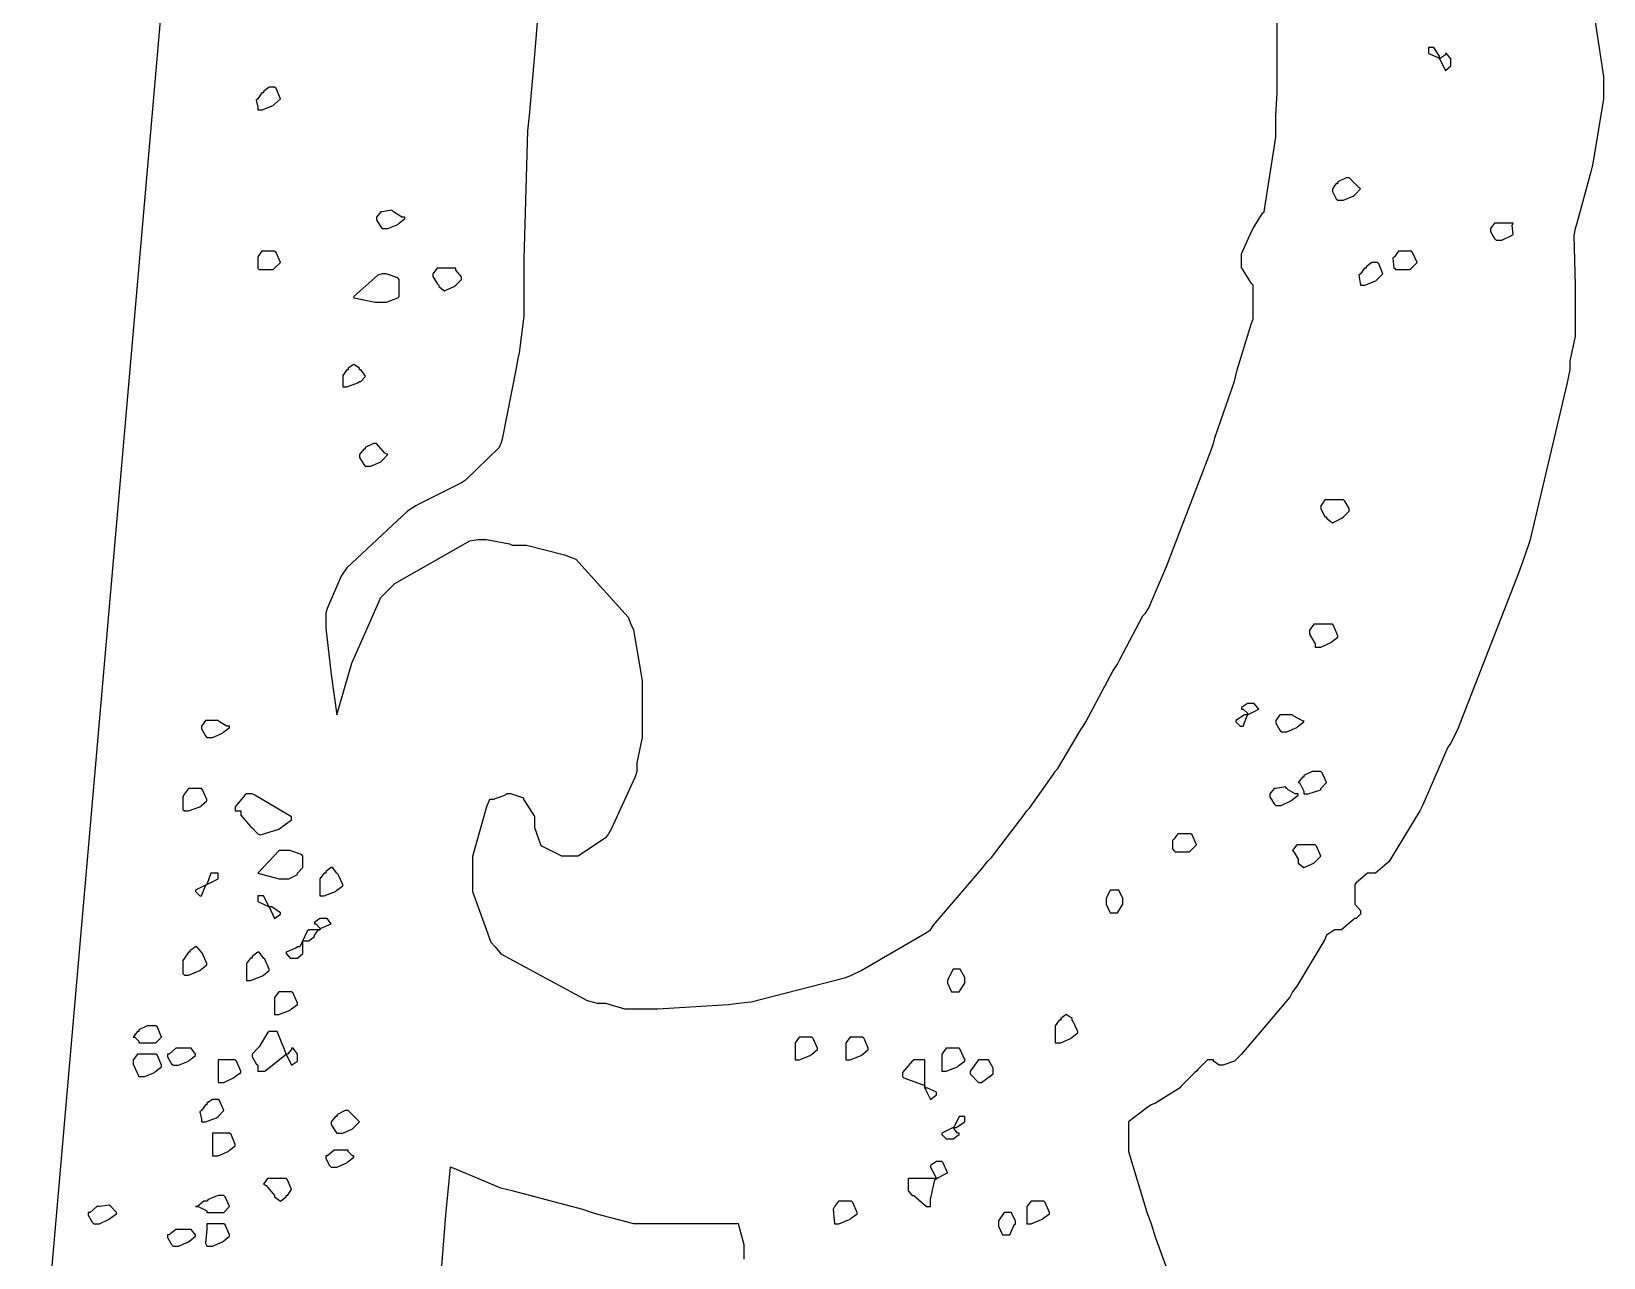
# Model space of a CAD drawing. Extents: x 71 to 283, y 22 to 328.
# Drawn here: x 131.44 to 141.25, y 62.05 to 69.7 of the extents above; entities that cross this region are included whole.
import ezdxf

# ---------------------------------------------------------------- set-up
doc = ezdxf.new("R2010")
doc.units = 0
doc.header["$MEASUREMENT"] = 0

msp = doc.modelspace()

# ---------------------------------------------------------------- linework, layer by layer
at = {"color": 7}
for points in [[(131.444, 60.5194), (132.503, 72.6902)], [(134.707, 71.0847), (134.583, 69.5593), (134.549, 69.1804), (134.539, 69.0838), (134.515, 68.2833), (134.515, 68.0159), (134.515, 67.9277), (134.487, 67.6988), (134.479, 67.6631), (134.469, 67.6025), (134.381, 67.1615), (134.372, 67.134), (134.363, 67.1079), (134.152, 66.905), (134.126, 66.8874), (134.09, 66.8694), (133.861, 66.7551), (133.843, 66.7452), (133.79, 66.711), (133.412, 66.3582), (133.386, 66.3222), (133.376, 66.3056), (133.288, 66.1031), (133.28, 66.0756), (133.28, 65.9804), (133.314, 65.6925), (133.35, 65.4403), (133.35, 65.4403), (133.35, 65.4403), (133.442, 65.7627), (133.623, 66.1719), (133.667, 66.216), (133.711, 66.2601), (134.178, 66.5261), (134.232, 66.5346), (134.284, 66.5346), (134.426, 66.5081), (134.444, 66.4986), (134.533, 66.4986), (134.769, 66.4379), (134.797, 66.4284), (134.841, 66.4118), (135.166, 66.0495), (135.184, 66.0054), (135.201, 65.9709), (135.254, 65.6527), (135.254, 65.5465), (135.254, 65.5024), (135.254, 65.4032), (135.254, 65.3701), (135.254, 65.2999), (135.22, 65.1411), (135.22, 65.0875), (135.21, 65.0529), (135.06, 64.7266), (135.044, 64.6987), (135.026, 64.6726), (134.854, 64.5583), (134.797, 64.5583), (134.753, 64.5583), (134.629, 64.6204), (134.621, 64.6285), (134.621, 64.6285), (134.585, 64.7361), (134.585, 64.7707), (134.585, 64.8063), (134.523, 64.903), (134.515, 64.9111), (134.515, 64.9206), (134.434, 64.9471), (134.408, 64.9471), (134.399, 64.9386), (134.326, 64.9111), (134.302, 64.9111), (134.302, 64.9111), (134.284, 64.867), (134.196, 64.5569), (134.196, 64.4521), (134.196, 64.3378), (134.311, 64.0211), (134.338, 63.9932), (134.372, 63.9491), (134.911, 63.6584), (134.973, 63.6404), (135.026, 63.6404), (135.144, 63.6062), (135.184, 63.6062), (135.351, 63.6062), (135.793, 63.6323), (135.855, 63.6404), (135.934, 63.6503), (136.525, 63.8006), (136.561, 63.8168), (136.621, 63.8447), (137.027, 64.0828), (137.054, 64.0994), (137.071, 64.1269), (137.371, 64.4783), (137.407, 64.5223), (137.433, 64.5502), (137.636, 64.8148), (137.654, 64.8409), (137.67, 64.8589), (137.82, 65.0709), (137.83, 65.0875), (137.847, 65.1055), (137.988, 65.344), (138.006, 65.3701), (138.023, 65.3976), (138.191, 65.713), (138.219, 65.7571), (138.235, 65.7849), (138.377, 66.059), (138.395, 66.0756), (138.412, 66.1031), (138.526, 66.3663), (138.535, 66.3924), (138.562, 66.464), (138.8, 67.0814), (138.818, 67.134), (138.826, 67.1696), (138.949, 67.5224), (138.958, 67.5569), (138.967, 67.5929), (139.055, 67.8836), (139.065, 67.9097), (139.065, 67.9277), (139.065, 67.9676), (139.065, 67.9799), (139.065, 68.0159), (139.065, 68.0956), (139.065, 68.1221), (139.055, 68.1316), (138.994, 68.2308), (138.994, 68.2625), (138.994, 68.3161), (139.055, 68.4569), (139.065, 68.4749), (139.073, 68.4844), (139.125, 68.5712), (139.135, 68.5793), (139.143, 68.6333), (139.207, 69.0439), (139.207, 69.1804), (139.215, 69.3222), (139.215, 70.557)], [(141.19, 69.8334), (141.252, 69.4228), (141.252, 69.2848), (141.252, 69.2848), (141.19, 68.906), (141.181, 68.8619), (141.172, 68.8277), (141.084, 68.501), (141.075, 68.4749), (141.066, 68.4308), (141.075, 68.1207), (141.075, 68.0159), (141.075, 67.9813), (141.075, 67.9016), (141.075, 67.8737), (141.075, 67.8035), (141.041, 67.6465), (141.041, 67.5929), (141.023, 67.5047), (140.793, 66.5261), (140.758, 66.4284), (140.722, 66.3236), (140.343, 65.3521), (140.299, 65.2639), (140.281, 65.2378), (140.14, 64.9111), (140.123, 64.8751), (140.105, 64.8409), (139.929, 64.5502), (139.912, 64.5223), (139.902, 64.5142), (139.829, 64.4521), (139.806, 64.4521), (139.779, 64.4521), (139.708, 64.3915), (139.7, 64.3819), (139.7, 64.3558), (139.7, 64.2966), (139.7, 64.2758), (139.7, 64.2592), (139.736, 64.2193), (139.736, 64.2056), (139.736, 64.1974), (139.708, 64.1696), (139.7, 64.1696), (139.69, 64.1615), (139.617, 64.0994), (139.594, 64.0994), (139.576, 64.0994), (139.524, 64.0652), (139.524, 64.0652), (139.514, 64.0387), (139.338, 63.748), (139.311, 63.7124), (139.294, 63.6778), (138.993, 63.3236), (138.958, 63.2876), (138.949, 63.2795), (138.877, 63.2534), (138.854, 63.2534), (138.854, 63.2534), (138.818, 63.2795), (138.818, 63.2876), (138.818, 63.2876), (138.791, 63.2876), (138.782, 63.2876), (138.782, 63.2876), (138.72, 63.2273), (138.712, 63.2174), (138.702, 63.2093), (138.614, 63.1211), (138.606, 63.1112), (138.606, 63.1112), (138.456, 63.0163), (138.429, 63.0068), (138.403, 62.9888), (138.289, 62.9006), (138.289, 62.9006), (138.289, 62.9006), (138.289, 62.8745), (138.289, 62.8646), (138.289, 62.7158), (138.403, 62.3369), (138.429, 62.2653), (138.456, 62.1771), (138.756, 61.3572)], [(135.89, 62.0448), (135.89, 62.0889), (135.89, 62.133), (135.855, 62.2653), (135.855, 62.2653), (135.855, 62.2653), (135.591, 62.2653), (135.503, 62.2653), (135.449, 62.2653), (135.329, 62.2653), (135.29, 62.2653), (135.202, 62.2653), (134.964, 62.3274), (134.938, 62.3355), (134.884, 62.3535), (134.443, 62.4692), (134.408, 62.4777), (134.372, 62.4872), (134.082, 62.6099), (134.056, 62.6181), (134.028, 62.3189), (133.931, 61.1022)]]:
    msp.add_lwpolyline(points, dxfattribs=at)
for points in [[(140.229, 69.5332), (140.265, 69.4612), (140.265, 69.4612), (140.299, 69.4891), (140.299, 69.4972), (140.299, 69.4972), (140.299, 69.5247), (140.299, 69.5332), (140.299, 69.5332), (140.273, 69.5674), (140.265, 69.5674), (140.265, 69.5593), (140.229, 69.5332), (140.229, 69.5332), (140.229, 69.5508), (140.193, 69.6034), (140.193, 69.6034), (140.193, 69.6034), (140.167, 69.6034), (140.159, 69.6034), (140.159, 69.6034), (140.159, 69.5773), (140.159, 69.5674), (140.159, 69.5674), (140.22, 69.5427), (140.229, 69.5332)], [(132.857, 69.2146), (132.883, 69.2146), (132.952, 69.2422), (132.961, 69.2506), (132.997, 69.2848), (132.997, 69.2848), (132.97, 69.3484), (132.961, 69.3568), (132.961, 69.3568), (132.935, 69.3568), (132.927, 69.3568), (132.927, 69.3568), (132.891, 69.3304), (132.891, 69.3208), (132.882, 69.3208), (132.857, 69.2848), (132.857, 69.2848), (132.847, 69.2767), (132.857, 69.2312), (132.857, 69.2146)], [(139.664, 68.7917), (139.664, 68.7917), (139.664, 68.7917), (139.664, 68.7917), (139.646, 68.7917), (139.594, 68.7656), (139.594, 68.7557), (139.584, 68.7557), (139.56, 68.7215), (139.56, 68.7215), (139.56, 68.7049), (139.584, 68.6608), (139.594, 68.6513), (139.594, 68.6513), (139.62, 68.6513), (139.63, 68.6513), (139.63, 68.6513), (139.69, 68.6774), (139.7, 68.6855), (139.736, 68.7215), (139.726, 68.731), (139.664, 68.7917), (139.664, 68.7917)], [(133.703, 68.5793), (133.703, 68.5793), (133.703, 68.5793), (133.703, 68.5793), (133.693, 68.5892), (133.633, 68.5793), (133.633, 68.5793), (133.623, 68.5793), (133.597, 68.5451), (133.597, 68.5451), (133.597, 68.5285), (133.623, 68.4844), (133.633, 68.4749), (133.633, 68.4749), (133.657, 68.4749), (133.667, 68.4749), (133.667, 68.4749), (133.729, 68.501), (133.739, 68.5091), (133.739, 68.5091), (133.773, 68.5366), (133.773, 68.5451), (133.755, 68.5451), (133.703, 68.5793), (133.703, 68.5793)], [(140.688, 68.5091), (140.661, 68.5091), (140.601, 68.5091), (140.582, 68.5091), (140.572, 68.5091), (140.546, 68.4749), (140.546, 68.4749), (140.546, 68.4569), (140.572, 68.4128), (140.582, 68.4029), (140.582, 68.4029), (140.608, 68.4029), (140.618, 68.4029), (140.618, 68.4029), (140.678, 68.4308), (140.688, 68.4389), (140.688, 68.4389), (140.682, 68.4939), (140.688, 68.5091), (140.688, 68.5091), (140.688, 68.5091), (140.688, 68.5091)], [(132.857, 68.2265), (132.857, 68.2265), (132.857, 68.2265), (132.857, 68.2265), (132.865, 68.2184), (132.952, 68.2184), (132.961, 68.2265), (132.997, 68.2625), (132.997, 68.2625), (132.97, 68.3246), (132.961, 68.3327), (132.944, 68.3327), (132.903, 68.3327), (132.891, 68.3327), (132.882, 68.3327), (132.857, 68.2985), (132.857, 68.2985), (132.857, 68.2805), (132.857, 68.2265), (132.857, 68.2265)], [(139.947, 68.2265), (139.947, 68.2265), (139.947, 68.2265), (139.947, 68.2265), (139.955, 68.2184), (140.043, 68.2184), (140.053, 68.2265), (140.089, 68.2625), (140.089, 68.2625), (140.061, 68.3246), (140.053, 68.3327), (140.035, 68.3327), (139.995, 68.3327), (139.983, 68.3327), (139.973, 68.3327), (139.947, 68.2985), (139.947, 68.2985), (139.937, 68.29), (139.944, 68.2265), (139.947, 68.2265)], [(133.456, 68.0501), (133.456, 68.042), (133.588, 68.0159), (133.633, 68.0159), (133.659, 68.0159), (133.729, 68.042), (133.739, 68.0501), (133.739, 68.078), (133.739, 68.1373), (133.739, 68.1563), (133.729, 68.1662), (133.656, 68.1923), (133.633, 68.1923), (133.605, 68.1838), (133.456, 68.0501), (133.456, 68.0501)], [(134.092, 68.2265), (134.064, 68.2265), (134.004, 68.2265), (133.985, 68.2265), (133.975, 68.2265), (133.949, 68.1923), (133.949, 68.1923), (133.949, 68.1757), (133.975, 68.1316), (133.985, 68.1221), (133.985, 68.1136), (134.02, 68.0861), (134.02, 68.0861), (134.02, 68.0861), (134.082, 68.1136), (134.092, 68.1221), (134.126, 68.1563), (134.126, 68.1743), (134.092, 68.2142), (134.092, 68.2265)], [(139.736, 68.1221), (139.762, 68.1221), (139.831, 68.1482), (139.84, 68.1563), (139.876, 68.1923), (139.876, 68.1923), (139.849, 68.2544), (139.84, 68.2625), (139.84, 68.2625), (139.814, 68.2625), (139.806, 68.2625), (139.806, 68.2625), (139.77, 68.2364), (139.77, 68.2265), (139.761, 68.2265), (139.736, 68.1923), (139.736, 68.1923), (139.726, 68.1838), (139.736, 68.1221), (139.736, 68.1221)], [(133.386, 67.4867), (133.386, 67.4867), (133.386, 67.4867), (133.386, 67.4867), (133.412, 67.4867), (133.481, 67.5128), (133.49, 67.521), (133.499, 67.521), (133.526, 67.5488), (133.526, 67.5569), (133.526, 67.5569), (133.499, 67.5929), (133.49, 67.5929), (133.49, 67.6025), (133.456, 67.6271), (133.456, 67.6271), (133.456, 67.6271), (133.42, 67.6025), (133.42, 67.5929), (133.411, 67.5929), (133.386, 67.5569), (133.386, 67.5569), (133.386, 67.5404), (133.386, 67.4867), (133.386, 67.4867)], [(133.597, 67.134), (133.597, 67.134), (133.597, 67.134), (133.597, 67.134), (133.579, 67.134), (133.526, 67.1079), (133.526, 67.098), (133.517, 67.098), (133.49, 67.0638), (133.49, 67.0638), (133.49, 67.0458), (133.517, 67.0017), (133.526, 66.9918), (133.526, 66.9918), (133.552, 66.9918), (133.562, 66.9918), (133.562, 66.9918), (133.623, 67.0197), (133.633, 67.0278), (133.667, 67.0638), (133.649, 67.0733), (133.597, 67.134), (133.597, 67.134)], [(139.524, 66.675), (139.524, 66.6669), (139.56, 66.639), (139.56, 66.639), (139.56, 66.639), (139.62, 66.6669), (139.63, 66.675), (139.664, 66.711), (139.664, 66.7286), (139.638, 66.7727), (139.63, 66.7812), (139.602, 66.7812), (139.543, 66.7812), (139.524, 66.7812), (139.514, 66.7812), (139.488, 66.7452), (139.488, 66.7452), (139.488, 66.7286), (139.514, 66.675), (139.524, 66.675)], [(139.453, 65.8633), (139.453, 65.8633), (139.488, 65.8633), (139.488, 65.8633), (139.488, 65.8633), (139.55, 65.8908), (139.56, 65.8992), (139.56, 65.8992), (139.594, 65.9253), (139.594, 65.9335), (139.594, 65.9335), (139.568, 65.997), (139.56, 66.0054), (139.532, 66.0054), (139.472, 66.0054), (139.453, 66.0054), (139.444, 66.0054), (139.417, 65.9694), (139.417, 65.9694), (139.417, 65.9433), (139.453, 65.8841), (139.453, 65.8633)], [(139.03, 65.4403), (139.101, 65.4763), (139.101, 65.4763), (139.073, 65.5105), (139.065, 65.5105), (139.065, 65.5105), (139.039, 65.5105), (139.03, 65.5105), (139.03, 65.5105), (138.994, 65.4858), (138.994, 65.4763), (139.003, 65.4763), (139.03, 65.4498), (139.03, 65.4403), (139.012, 65.4403), (138.958, 65.4043), (138.958, 65.4043), (138.958, 65.3962), (138.985, 65.3701), (138.994, 65.3701), (139.003, 65.3701), (139.03, 65.4403), (139.03, 65.4403)], [(139.311, 65.4403), (139.294, 65.4403), (139.253, 65.4403), (139.241, 65.4403), (139.232, 65.4403), (139.207, 65.4043), (139.207, 65.4043), (139.207, 65.3881), (139.232, 65.344), (139.241, 65.3341), (139.241, 65.3341), (139.267, 65.3341), (139.277, 65.3341), (139.277, 65.3341), (139.338, 65.3616), (139.347, 65.3701), (139.347, 65.3701), (139.383, 65.3962), (139.383, 65.4043), (139.378, 65.4004), (139.32, 65.4322), (139.311, 65.4403)], [(132.608, 65.4043), (132.591, 65.4043), (132.551, 65.4043), (132.538, 65.4043), (132.529, 65.4043), (132.504, 65.3701), (132.504, 65.3701), (132.504, 65.3535), (132.529, 65.3094), (132.538, 65.2999), (132.538, 65.2999), (132.564, 65.2999), (132.574, 65.2999), (132.574, 65.2999), (132.635, 65.326), (132.644, 65.3341), (132.644, 65.3341), (132.68, 65.3616), (132.68, 65.3701), (132.662, 65.3701), (132.617, 65.3962), (132.608, 65.4043)], [(139.383, 64.9471), (139.383, 64.9471), (139.383, 64.9471), (139.383, 64.9471), (139.409, 64.9471), (139.488, 64.9732), (139.488, 64.9813), (139.524, 65.0173), (139.524, 65.0173), (139.496, 65.0794), (139.488, 65.0875), (139.488, 65.0875), (139.462, 65.0875), (139.453, 65.0875), (139.435, 65.0875), (139.383, 65.0614), (139.383, 65.0515), (139.373, 65.0515), (139.347, 65.0173), (139.347, 65.0173), (139.355, 65.0173), (139.383, 64.9647), (139.383, 64.9471)], [(132.398, 64.8409), (132.424, 64.8409), (132.494, 64.867), (132.504, 64.8751), (132.504, 64.8751), (132.538, 64.903), (132.538, 64.9111), (132.538, 64.9111), (132.512, 64.9732), (132.504, 64.9813), (132.486, 64.9813), (132.445, 64.9813), (132.432, 64.9813), (132.423, 64.9813), (132.398, 64.9471), (132.398, 64.9471), (132.388, 64.9291), (132.388, 64.8504), (132.398, 64.8409)], [(133.067, 64.8049), (133.067, 64.8049), (132.837, 64.9386), (132.821, 64.9471), (132.821, 64.9471), (132.785, 64.9471), (132.785, 64.9471), (132.775, 64.9386), (132.715, 64.8656), (132.715, 64.8409), (132.715, 64.8409), (132.741, 64.8409), (132.751, 64.8409), (132.751, 64.8148), (132.811, 64.7442), (132.821, 64.7347), (132.857, 64.6987), (132.873, 64.6906), (132.988, 64.7266), (133.067, 64.7859), (133.067, 64.8049)], [(139.277, 64.9813), (139.267, 64.9912), (139.207, 64.9813), (139.207, 64.9813), (139.197, 64.9813), (139.171, 64.9471), (139.171, 64.9471), (139.171, 64.9291), (139.197, 64.885), (139.207, 64.8751), (139.207, 64.8751), (139.232, 64.8751), (139.241, 64.8751), (139.241, 64.8751), (139.302, 64.903), (139.311, 64.9111), (139.311, 64.9111), (139.347, 64.9386), (139.347, 64.9471), (139.329, 64.9471), (139.285, 64.9732), (139.277, 64.9813)], [(138.571, 64.5943), (138.58, 64.5859), (138.668, 64.5859), (138.678, 64.5943), (138.712, 64.6285), (138.712, 64.6285), (138.686, 64.6906), (138.678, 64.6987), (138.66, 64.6987), (138.618, 64.6987), (138.606, 64.6987), (138.596, 64.6987), (138.571, 64.6645), (138.571, 64.6645), (138.562, 64.6561), (138.562, 64.6038), (138.571, 64.5943)], [(132.857, 64.4521), (132.857, 64.4521), (132.989, 64.4179), (133.033, 64.4179), (133.049, 64.4179), (133.103, 64.444), (133.103, 64.4521), (133.138, 64.4881), (133.138, 64.5061), (133.138, 64.546), (133.138, 64.5583), (133.128, 64.5679), (133.056, 64.5943), (133.033, 64.5943), (132.989, 64.5943), (132.857, 64.4521), (132.857, 64.4521)], [(139.347, 64.5223), (139.347, 64.5142), (139.383, 64.4881), (139.383, 64.4881), (139.383, 64.4881), (139.444, 64.5142), (139.453, 64.5223), (139.488, 64.5583), (139.488, 64.5583), (139.462, 64.6204), (139.453, 64.6285), (139.426, 64.6285), (139.367, 64.6285), (139.347, 64.6285), (139.338, 64.6285), (139.311, 64.5943), (139.311, 64.5943), (139.32, 64.5859), (139.347, 64.5389), (139.347, 64.5223)], [(132.538, 64.3819), (132.608, 64.4179), (132.608, 64.4179), (132.608, 64.444), (132.608, 64.4521), (132.608, 64.4521), (132.582, 64.4521), (132.574, 64.4521), (132.564, 64.4521), (132.538, 64.3819), (132.538, 64.3819), (132.468, 64.346), (132.468, 64.3378), (132.494, 64.3117), (132.504, 64.3117), (132.504, 64.3117), (132.529, 64.3738), (132.538, 64.3819)], [(133.244, 64.3117), (133.244, 64.3117), (133.244, 64.3117), (133.244, 64.3117), (133.27, 64.3117), (133.34, 64.3378), (133.35, 64.346), (133.35, 64.346), (133.386, 64.3738), (133.386, 64.3819), (133.386, 64.3819), (133.358, 64.444), (133.35, 64.4521), (133.35, 64.4521), (133.322, 64.4881), (133.314, 64.4881), (133.314, 64.4881), (133.28, 64.462), (133.28, 64.4521), (133.27, 64.4521), (133.244, 64.4179), (133.244, 64.4179), (133.244, 64.3915), (133.244, 64.3322), (133.244, 64.3117)], [(138.148, 64.2758), (138.148, 64.2592), (138.173, 64.2056), (138.183, 64.2056), (138.183, 64.2056), (138.209, 64.2056), (138.219, 64.2056), (138.219, 64.2056), (138.253, 64.2592), (138.253, 64.2758), (138.253, 64.2938), (138.227, 64.346), (138.219, 64.346), (138.219, 64.346), (138.191, 64.346), (138.183, 64.346), (138.173, 64.346), (138.148, 64.2938), (138.148, 64.2758)], [(132.927, 64.2415), (132.891, 64.3117), (132.891, 64.3117), (132.865, 64.3117), (132.857, 64.3117), (132.857, 64.3117), (132.857, 64.2856), (132.857, 64.2758), (132.927, 64.2415), (132.961, 64.1696), (132.961, 64.1696), (132.997, 64.1974), (132.997, 64.2056), (132.997, 64.2056), (132.944, 64.2415), (132.927, 64.2415)], [(133.244, 64.0994), (133.226, 64.0994), (133.186, 64.0994), (133.174, 64.0994), (133.164, 64.0913), (133.119, 63.9932), (133.103, 63.9932), (133.094, 63.9851), (133.033, 63.959), (133.033, 63.959), (133.033, 63.9505), (133.058, 63.923), (133.067, 63.923), (133.067, 63.923), (133.094, 63.923), (133.103, 63.923), (133.103, 63.923), (133.138, 63.9505), (133.138, 63.959), (133.138, 63.977), (133.138, 64.0168), (133.138, 64.0292), (133.138, 64.0292), (133.174, 64.0292), (133.174, 64.0292), (133.174, 64.0292), (133.21, 64.0567), (133.21, 64.0652), (133.21, 64.0652), (133.234, 64.0994), (133.244, 64.0994), (133.252, 64.1092), (133.314, 64.1354), (133.314, 64.1354), (133.314, 64.1354), (133.288, 64.1696), (133.28, 64.1696), (133.28, 64.1696), (133.252, 64.1696), (133.244, 64.1696), (133.244, 64.1696), (133.21, 64.1449), (133.21, 64.1354), (133.218, 64.1354), (133.244, 64.1092), (133.244, 64.0994)], [(132.398, 63.8168), (132.424, 63.8168), (132.494, 63.8447), (132.504, 63.8528), (132.504, 63.8528), (132.538, 63.8803), (132.538, 63.8888), (132.538, 63.8888), (132.512, 63.9505), (132.504, 63.959), (132.504, 63.959), (132.476, 63.9932), (132.468, 63.9932), (132.468, 63.9932), (132.432, 63.9685), (132.432, 63.959), (132.423, 63.959), (132.398, 63.923), (132.398, 63.923), (132.388, 63.9064), (132.388, 63.8267), (132.398, 63.8168)], [(132.785, 63.7826), (132.785, 63.7826), (132.785, 63.7826), (132.785, 63.7826), (132.811, 63.7826), (132.882, 63.8087), (132.891, 63.8168), (132.891, 63.8168), (132.927, 63.8447), (132.927, 63.8528), (132.927, 63.8528), (132.9, 63.9149), (132.891, 63.923), (132.891, 63.923), (132.865, 63.959), (132.857, 63.959), (132.857, 63.959), (132.821, 63.9329), (132.821, 63.923), (132.811, 63.923), (132.785, 63.8888), (132.785, 63.8888), (132.785, 63.8623), (132.785, 63.803), (132.785, 63.7826)], [(137.16, 63.7826), (137.16, 63.766), (137.185, 63.7124), (137.195, 63.7124), (137.195, 63.7124), (137.221, 63.7124), (137.231, 63.7124), (137.231, 63.7124), (137.267, 63.766), (137.267, 63.7826), (137.267, 63.8006), (137.239, 63.8528), (137.231, 63.8528), (137.231, 63.8528), (137.203, 63.8528), (137.195, 63.8528), (137.195, 63.8528), (137.168, 63.8006), (137.16, 63.7826)], [(132.961, 63.5702), (132.961, 63.5702), (132.961, 63.5702), (132.961, 63.5702), (132.988, 63.5702), (133.058, 63.5977), (133.067, 63.6062), (133.067, 63.6062), (133.103, 63.6323), (133.103, 63.6404), (133.103, 63.6404), (133.076, 63.7039), (133.067, 63.7124), (133.049, 63.7124), (133.01, 63.7124), (132.997, 63.7124), (132.988, 63.7124), (132.961, 63.6764), (132.961, 63.6764), (132.961, 63.6503), (132.961, 63.5702), (132.961, 63.5702)], [(137.83, 63.3938), (137.83, 63.3938), (137.866, 63.3938), (137.866, 63.3938), (137.866, 63.3938), (137.927, 63.4213), (137.936, 63.4298), (137.936, 63.4298), (137.972, 63.4559), (137.972, 63.464), (137.972, 63.464), (137.944, 63.5275), (137.936, 63.536), (137.936, 63.5455), (137.9, 63.5702), (137.9, 63.5702), (137.9, 63.5702), (137.866, 63.5455), (137.866, 63.536), (137.856, 63.536), (137.83, 63.5), (137.83, 63.5), (137.83, 63.4739), (137.83, 63.3938), (137.83, 63.3938)], [(132.115, 63.3938), (132.115, 63.3938), (132.115, 63.3938), (132.115, 63.3938), (132.141, 63.3938), (132.221, 63.3938), (132.221, 63.3938), (132.256, 63.4298), (132.256, 63.4298), (132.23, 63.4919), (132.221, 63.5), (132.221, 63.5), (132.194, 63.5), (132.185, 63.5), (132.167, 63.5), (132.115, 63.4739), (132.115, 63.464), (132.106, 63.464), (132.079, 63.4298), (132.079, 63.4298), (132.088, 63.4298), (132.115, 63.4037), (132.115, 63.3938)], [(133.033, 63.3236), (133.023, 63.3511), (132.976, 63.464), (132.961, 63.464), (132.961, 63.464), (132.935, 63.464), (132.927, 63.464), (132.917, 63.4559), (132.865, 63.3691), (132.857, 63.3596), (132.821, 63.3236), (132.821, 63.307), (132.847, 63.2629), (132.857, 63.2534), (132.857, 63.2534), (132.857, 63.2273), (132.857, 63.2174), (132.901, 63.2174), (133.033, 63.3236), (133.033, 63.3236), (133.067, 63.2534), (133.067, 63.2534), (133.103, 63.2795), (133.103, 63.2876), (133.103, 63.2876), (133.103, 63.3155), (133.103, 63.3236), (133.103, 63.3236), (133.076, 63.3596), (133.067, 63.3596), (133.067, 63.3511), (133.041, 63.3236), (133.033, 63.3236)], [(136.208, 63.2876), (136.208, 63.2876), (136.208, 63.2876), (136.208, 63.2876), (136.234, 63.2876), (136.303, 63.3155), (136.313, 63.3236), (136.313, 63.3236), (136.349, 63.3511), (136.349, 63.3596), (136.349, 63.3596), (136.321, 63.4213), (136.313, 63.4298), (136.295, 63.4298), (136.255, 63.4298), (136.242, 63.4298), (136.233, 63.4298), (136.208, 63.3938), (136.208, 63.3938), (136.208, 63.3677), (136.208, 63.3084), (136.208, 63.2876)], [(136.525, 63.2876), (136.525, 63.2876), (136.525, 63.2876), (136.525, 63.2876), (136.551, 63.2876), (136.621, 63.3155), (136.631, 63.3236), (136.631, 63.3236), (136.665, 63.3511), (136.665, 63.3596), (136.665, 63.3596), (136.639, 63.4213), (136.631, 63.4298), (136.613, 63.4298), (136.573, 63.4298), (136.561, 63.4298), (136.551, 63.4298), (136.525, 63.3938), (136.525, 63.3938), (136.525, 63.3677), (136.525, 63.2876), (136.525, 63.2876)], [(132.115, 63.1832), (132.115, 63.1832), (132.151, 63.1832), (132.151, 63.1832), (132.151, 63.1832), (132.212, 63.2093), (132.221, 63.2174), (132.221, 63.2174), (132.256, 63.2449), (132.256, 63.2534), (132.256, 63.2534), (132.23, 63.3155), (132.221, 63.3236), (132.194, 63.3236), (132.135, 63.3236), (132.115, 63.3236), (132.106, 63.3236), (132.079, 63.2876), (132.079, 63.2876), (132.079, 63.2615), (132.115, 63.1832), (132.115, 63.1832)], [(132.432, 63.3596), (132.414, 63.3596), (132.374, 63.3596), (132.362, 63.3596), (132.344, 63.3596), (132.304, 63.3236), (132.292, 63.3236), (132.292, 63.307), (132.318, 63.2629), (132.328, 63.2534), (132.328, 63.2534), (132.352, 63.2534), (132.362, 63.2534), (132.362, 63.2534), (132.423, 63.2795), (132.432, 63.2876), (132.432, 63.2876), (132.468, 63.3155), (132.468, 63.3236), (132.468, 63.3236), (132.441, 63.3596), (132.432, 63.3596)], [(132.608, 63.1472), (132.608, 63.1472), (132.644, 63.1472), (132.644, 63.1472), (132.644, 63.1472), (132.705, 63.1747), (132.715, 63.1832), (132.715, 63.1832), (132.751, 63.2093), (132.751, 63.2174), (132.751, 63.2174), (132.723, 63.2795), (132.715, 63.2876), (132.687, 63.2876), (132.628, 63.2876), (132.608, 63.2876), (132.608, 63.2534), (132.608, 63.1747), (132.608, 63.1472)], [(137.018, 63.1112), (137.018, 63.1553), (137.018, 63.2548), (137.018, 63.2876), (137.001, 63.2876), (136.96, 63.2876), (136.948, 63.2876), (136.938, 63.2795), (136.878, 63.2079), (136.878, 63.1832), (136.886, 63.1747), (137.018, 63.1278), (137.018, 63.1112), (137.054, 63.041), (137.054, 63.041), (137.09, 63.0686), (137.09, 63.077), (137.09, 63.0865), (137.036, 63.1112), (137.018, 63.1112)], [(137.124, 63.2174), (137.124, 63.2174), (137.124, 63.2174), (137.124, 63.2174), (137.15, 63.2174), (137.221, 63.2449), (137.231, 63.2534), (137.231, 63.2534), (137.267, 63.2795), (137.267, 63.2876), (137.267, 63.2876), (137.239, 63.3511), (137.231, 63.3596), (137.213, 63.3596), (137.173, 63.3596), (137.16, 63.3596), (137.15, 63.3596), (137.124, 63.3236), (137.124, 63.3236), (137.124, 63.2975), (137.124, 63.2382), (137.124, 63.2174)], [(137.443, 63.2174), (137.443, 63.2354), (137.415, 63.2876), (137.407, 63.2876), (137.407, 63.2876), (137.379, 63.2876), (137.371, 63.2876), (137.353, 63.2876), (137.309, 63.2273), (137.301, 63.2174), (137.301, 63.2008), (137.353, 63.1472), (137.371, 63.1472), (137.371, 63.1472), (137.443, 63.2008), (137.443, 63.2174)], [(132.504, 62.9006), (132.53, 62.9006), (132.599, 62.9267), (132.608, 62.9348), (132.644, 62.9708), (132.644, 62.9708), (132.617, 63.0329), (132.608, 63.041), (132.608, 63.041), (132.582, 63.041), (132.574, 63.041), (132.574, 63.041), (132.538, 63.0163), (132.538, 63.0068), (132.529, 63.0068), (132.504, 62.9708), (132.504, 62.9708), (132.494, 62.9627), (132.504, 62.9172), (132.504, 62.9006)], [(133.42, 62.9708), (133.402, 62.9708), (133.35, 62.9447), (133.35, 62.9348), (133.34, 62.9348), (133.314, 62.9006), (133.314, 62.9006), (133.314, 62.884), (133.34, 62.84), (133.35, 62.8304), (133.35, 62.8304), (133.376, 62.8304), (133.386, 62.8304), (133.386, 62.8304), (133.446, 62.8565), (133.456, 62.8646), (133.49, 62.9006), (133.481, 62.9102), (133.429, 62.9627), (133.42, 62.9708)], [(137.195, 62.8646), (137.213, 62.8646), (137.267, 62.9006), (137.267, 62.9006), (137.267, 62.9006), (137.267, 62.9267), (137.267, 62.9348), (137.267, 62.9348), (137.239, 62.9348), (137.231, 62.9348), (137.231, 62.9348), (137.203, 62.8745), (137.195, 62.8646), (137.124, 62.8304), (137.124, 62.822), (137.15, 62.7944), (137.16, 62.7944), (137.16, 62.7944), (137.185, 62.7944), (137.195, 62.7944), (137.195, 62.7944), (137.231, 62.822), (137.231, 62.8304), (137.221, 62.8304), (137.195, 62.8646), (137.195, 62.8646)], [(132.574, 62.6883), (132.574, 62.6883), (132.608, 62.6883), (132.608, 62.6883), (132.608, 62.6883), (132.671, 62.7158), (132.68, 62.7242), (132.68, 62.7242), (132.715, 62.7503), (132.715, 62.7585), (132.715, 62.7585), (132.689, 62.822), (132.68, 62.8304), (132.653, 62.8304), (132.593, 62.8304), (132.574, 62.8304), (132.574, 62.7959), (132.574, 62.7158), (132.574, 62.6883)], [(133.42, 62.7242), (133.402, 62.7242), (133.362, 62.7242), (133.35, 62.7242), (133.332, 62.7242), (133.292, 62.6883), (133.28, 62.6883), (133.28, 62.6717), (133.304, 62.6276), (133.314, 62.6181), (133.314, 62.6181), (133.34, 62.6181), (133.35, 62.6181), (133.35, 62.6181), (133.411, 62.6456), (133.42, 62.654), (133.42, 62.654), (133.456, 62.6801), (133.456, 62.6883), (133.446, 62.6883), (133.42, 62.7158), (133.42, 62.7242)], [(137.09, 62.5479), (137.16, 62.5821), (137.16, 62.5821), (137.133, 62.6456), (137.124, 62.654), (137.124, 62.654), (137.098, 62.654), (137.09, 62.654), (137.09, 62.654), (137.054, 62.6276), (137.054, 62.6181), (137.054, 62.6181), (137.09, 62.5479), (137.09, 62.5479), (137.046, 62.5479), (136.947, 62.5479), (136.914, 62.5479), (136.914, 62.5313), (136.914, 62.4914), (136.914, 62.4777), (136.914, 62.4692), (136.938, 62.4417), (136.948, 62.4417), (136.948, 62.4417), (137.027, 62.3715), (137.054, 62.3715), (137.054, 62.4156), (137.08, 62.5394), (137.09, 62.5479)], [(132.961, 62.4417), (132.961, 62.4336), (132.997, 62.4057), (132.997, 62.4057), (132.997, 62.4057), (133.033, 62.4336), (133.033, 62.4417), (133.041, 62.4417), (133.067, 62.4777), (133.067, 62.4777), (133.067, 62.4777), (133.041, 62.5394), (133.033, 62.5479), (133.005, 62.5479), (132.946, 62.5479), (132.927, 62.5479), (132.917, 62.5479), (132.891, 62.5119), (132.891, 62.5119), (132.908, 62.5038), (132.961, 62.4417), (132.961, 62.4417)], [(131.939, 62.3715), (131.939, 62.3715), (131.939, 62.3715), (131.939, 62.3715), (131.929, 62.381), (131.869, 62.3715), (131.869, 62.3715), (131.851, 62.3715), (131.811, 62.3355), (131.798, 62.3355), (131.798, 62.3189), (131.823, 62.2748), (131.833, 62.2653), (131.833, 62.2653), (131.859, 62.2653), (131.869, 62.2653), (131.869, 62.2653), (131.929, 62.2928), (131.939, 62.3013), (131.939, 62.3013), (131.975, 62.3274), (131.975, 62.3355), (131.939, 62.3715)], [(132.538, 62.3355), (132.538, 62.3355), (132.538, 62.3355), (132.538, 62.3355), (132.564, 62.3355), (132.644, 62.3355), (132.644, 62.3355), (132.68, 62.3715), (132.68, 62.3715), (132.653, 62.4336), (132.644, 62.4417), (132.644, 62.4417), (132.617, 62.4417), (132.608, 62.4417), (132.608, 62.4417), (132.547, 62.4156), (132.538, 62.4057), (132.52, 62.4057), (132.48, 62.3715), (132.468, 62.3715), (132.485, 62.3715), (132.538, 62.3454), (132.538, 62.3355)], [(136.455, 62.2653), (136.481, 62.2653), (136.551, 62.2928), (136.561, 62.3013), (136.561, 62.3013), (136.595, 62.3274), (136.595, 62.3355), (136.595, 62.3355), (136.569, 62.3976), (136.561, 62.4057), (136.543, 62.4057), (136.502, 62.4057), (136.489, 62.4057), (136.479, 62.4057), (136.455, 62.3715), (136.455, 62.3715), (136.445, 62.3549), (136.455, 62.2653), (136.455, 62.2653)], [(137.654, 62.2653), (137.654, 62.2653), (137.654, 62.2653), (137.654, 62.2653), (137.68, 62.2653), (137.75, 62.2928), (137.76, 62.3013), (137.76, 62.3013), (137.796, 62.3274), (137.796, 62.3355), (137.796, 62.3355), (137.768, 62.3976), (137.76, 62.4057), (137.742, 62.4057), (137.702, 62.4057), (137.69, 62.4057), (137.68, 62.4057), (137.654, 62.3715), (137.654, 62.3715), (137.654, 62.3454), (137.654, 62.2861), (137.654, 62.2653)], [(137.583, 62.2653), (137.583, 62.2833), (137.556, 62.3355), (137.547, 62.3355), (137.547, 62.3355), (137.521, 62.3355), (137.513, 62.3355), (137.513, 62.3355), (137.477, 62.2833), (137.477, 62.2653), (137.477, 62.2487), (137.503, 62.1951), (137.513, 62.1951), (137.513, 62.1951), (137.538, 62.1951), (137.547, 62.1951), (137.547, 62.1951), (137.574, 62.2572), (137.583, 62.2653)], [(132.432, 62.2293), (132.414, 62.2293), (132.374, 62.2293), (132.362, 62.2293), (132.344, 62.2293), (132.304, 62.1951), (132.292, 62.1951), (132.292, 62.1785), (132.318, 62.1344), (132.328, 62.1249), (132.328, 62.1249), (132.352, 62.1249), (132.362, 62.1249), (132.362, 62.1249), (132.423, 62.151), (132.432, 62.1591), (132.432, 62.1591), (132.468, 62.1866), (132.468, 62.1951), (132.468, 62.1951), (132.441, 62.2293), (132.432, 62.2293)], [(132.538, 62.1249), (132.538, 62.1249), (132.574, 62.1249), (132.574, 62.1249), (132.574, 62.1249), (132.635, 62.151), (132.644, 62.1591), (132.644, 62.1591), (132.68, 62.1866), (132.68, 62.1951), (132.68, 62.1951), (132.653, 62.2572), (132.644, 62.2653), (132.617, 62.2653), (132.558, 62.2653), (132.538, 62.2653), (132.538, 62.2307), (132.529, 62.1425), (132.538, 62.1249), (132.538, 62.1249), (132.538, 62.1249), (132.538, 62.1249)]]:
    msp.add_lwpolyline(points, close=True, dxfattribs=at)

doc.saveas('drawing.dxf')
